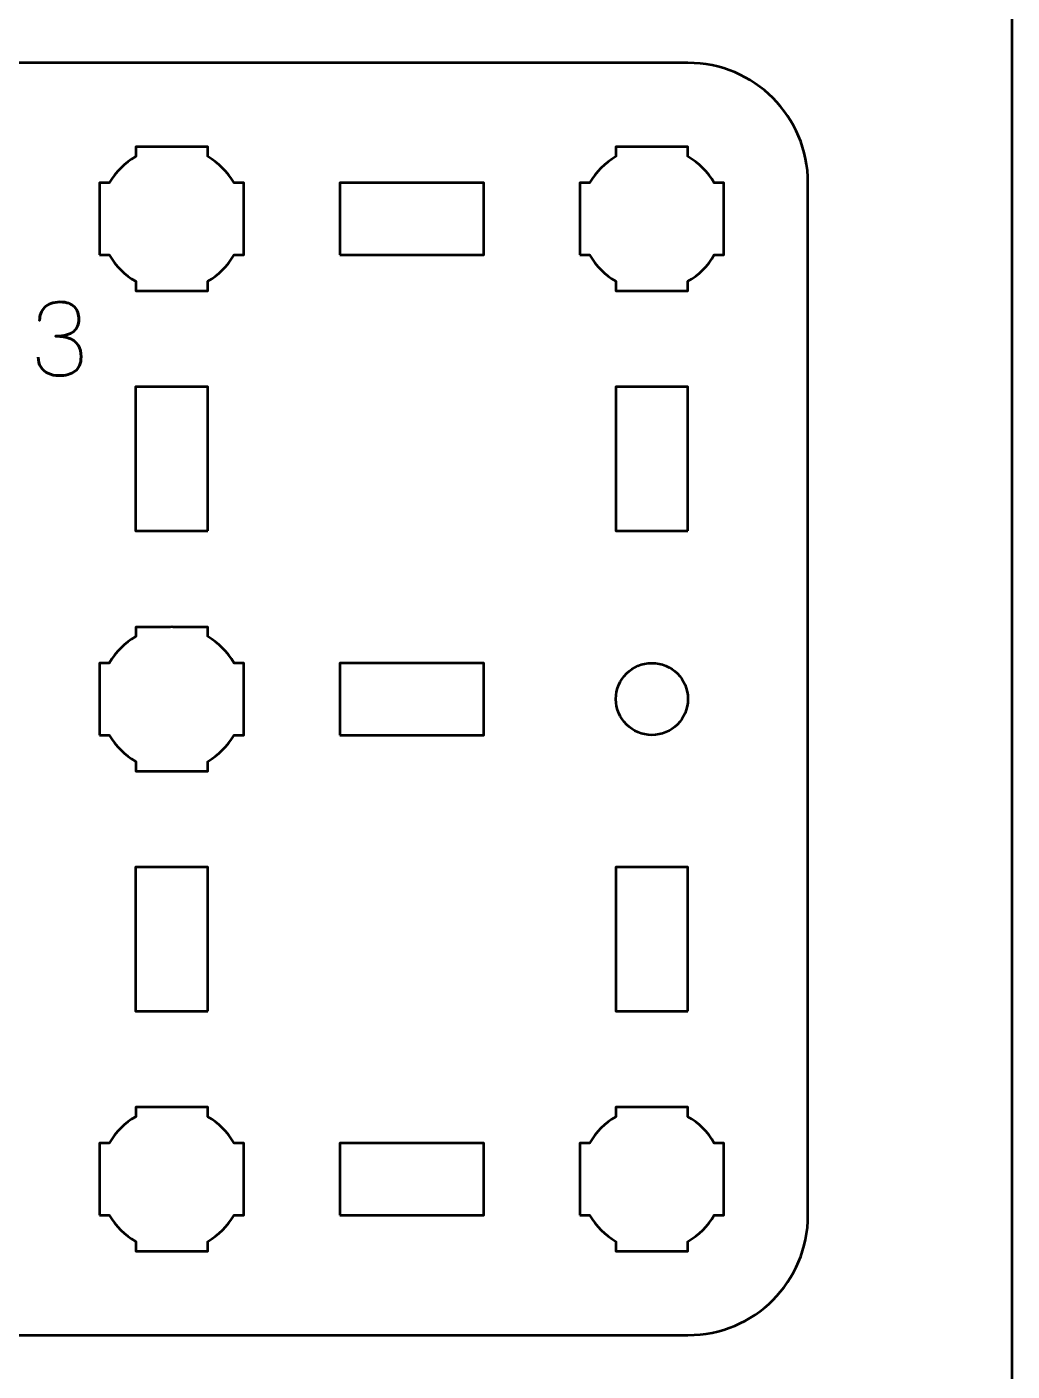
# Model space of a CAD drawing. Header units: centimetres. Extents: x -21 to 0, y -29.7 to 0.
# Drawn here: x -4.1 to 0, y -15.46 to -9.86 of the extents above; entities that cross this region are included whole.
import ezdxf

# ---------------------------------------------------------------- set-up
doc = ezdxf.new("R2010")
doc.units = ezdxf.units.CM
doc.header["$MEASUREMENT"] = 0
doc.layers.add('Layer 1', color=7, linetype='Continuous')

msp = doc.modelspace()

# ---------------------------------------------------------------- linework, layer by layer
at = {"layer": 'Layer 1', "lineweight": 53}
msp.add_ellipse((-1.5, -12.66228), major_axis=(0, 0.15), ratio=1, dxfattribs=at)
at = {"layer": 'Layer 1', "color": 1, "lineweight": 53}
msp.add_open_spline([(-21.00003, -29.19995), (-21.00003, -29.19995), (-21.00003, -2.89992), (-21.00003, -2.89992), (-21.00003, -2.89992), (-21.00003, -2.81709), (-20.93286, -2.74992), (-20.85003, -2.74992), (-20.85003, -2.74992), (-20.7672, -2.74992), (-20.70003, -2.68275), (-20.70003, -2.59992), (-20.70003, -2.59992), (-20.70003, -2.51709), (-20.7672, -2.44992), (-20.85003, -2.44992), (-20.85003, -2.44992), (-20.93286, -2.44992), (-21.00003, -2.38275), (-21.00003, -2.29992), (-21.00003, -2.29992), (-21.00003, -2.21709), (-20.93286, -2.14992), (-20.85003, -2.14992), (-20.85003, -2.14992), (-20.7672, -2.14992), (-20.70003, -2.08275), (-20.70003, -1.99992), (-20.70003, -1.99992), (-20.70003, -1.91709), (-20.7672, -1.84992), (-20.85003, -1.84992), (-20.85003, -1.84992), (-20.93286, -1.84992), (-21.00003, -1.78275), (-21.00003, -1.69992), (-21.00003, -1.69992), (-21.00003, -1.61709), (-20.93286, -1.54992), (-20.85003, -1.54992), (-20.85003, -1.54992), (-20.7672, -1.54992), (-20.70003, -1.48275), (-20.70003, -1.39992), (-20.70003, -1.39992), (-20.70003, -1.31709), (-20.7672, -1.24992), (-20.85003, -1.24992), (-20.85003, -1.24992), (-20.93286, -1.24992), (-21.00003, -1.18275), (-21.00003, -1.09992), (-21.00003, -1.09992), (-21.00003, -1.09992), (-21.00003, -0.49992), (-21.00003, -0.49992), (-21.00003, -0.49992), (-21.00003, -0.22295), (-20.77694, 0.00004), (-20.49994, 0.00004), (-20.49994, 0.00004), (-20.49994, 0.00004), (-0.50008, 0.00004), (-0.50008, 0.00004), (-0.50008, 0.00004), (-0.22294, 0.00004), (0.00002, -0.22295), (0.00002, -0.49992), (0.00002, -0.49992), (0.00002, -0.49992), (0.00002, -29.19995), (0.00002, -29.19995), (0.00002, -29.19995), (0.00002, -29.47695), (-0.22294, -29.70004), (-0.50008, -29.70004), (-0.50008, -29.70004), (-0.50008, -29.70004), (-20.49994, -29.70004), (-20.49994, -29.70004), (-20.49994, -29.70004), (-20.77694, -29.70004), (-21.00003, -29.47695), (-21.00003, -29.19995)], degree=3, knots=[0, 0, 0, 0, 0.047619, 0.047619, 0.047619, 0.047619, 0.0952381, 0.0952381, 0.0952381, 0.0952381, 0.1428571, 0.1428571, 0.1428571, 0.1428571, 0.1904762, 0.1904762, 0.1904762, 0.1904762, 0.2380952, 0.2380952, 0.2380952, 0.2380952, 0.2857143, 0.2857143, 0.2857143, 0.2857143, 0.3333333, 0.3333333, 0.3333333, 0.3333333, 0.3809524, 0.3809524, 0.3809524, 0.3809524, 0.4285714, 0.4285714, 0.4285714, 0.4285714, 0.4761905, 0.4761905, 0.4761905, 0.4761905, 0.5238095, 0.5238095, 0.5238095, 0.5238095, 0.5714286, 0.5714286, 0.5714286, 0.5714286, 0.6190476, 0.6190476, 0.6190476, 0.6190476, 0.6666667, 0.6666667, 0.6666667, 0.6666667, 0.7142857, 0.7142857, 0.7142857, 0.7142857, 0.7619048, 0.7619048, 0.7619048, 0.7619048, 0.8095238, 0.8095238, 0.8095238, 0.8095238, 0.8571429, 0.8571429, 0.8571429, 0.8571429, 0.9047619, 0.9047619, 0.9047619, 0.9047619, 0.952381, 0.952381, 0.952381, 0.952381, 1, 1, 1, 1], dxfattribs=at)
at = {"layer": 'Layer 1', "color": 3, "lineweight": 53}
msp.add_open_spline([(-0.85004, -14.81233), (-0.85012, -15.08939), (-1.07319, -15.31227), (-1.35014, -15.31227), (-1.35014, -15.31227), (-4.11673, -15.31227), (-6.88335, -15.31227), (-9.64994, -15.31227), (-9.64994, -15.31227), (-9.92694, -15.31227), (-10.15004, -15.08918), (-10.15004, -14.81218), (-10.15004, -14.81218), (-10.15004, -14.81218), (-10.15004, -10.51232), (-10.15004, -10.51232), (-10.15004, -10.51232), (-10.15004, -10.23519), (-9.92694, -10.01223), (-9.64994, -10.01223), (-9.64994, -10.01223), (-6.88335, -10.01223), (-4.11673, -10.01223), (-1.35014, -10.01223), (-1.35014, -10.01223), (-1.07314, -10.01223), (-0.85004, -10.23532), (-0.85004, -10.51232), (-0.85004, -10.51232), (-0.85004, -10.51232), (-0.85004, -14.81233), (-0.85004, -14.81233)], degree=3, knots=[0, 0, 0, 0, 0.125, 0.125, 0.125, 0.125, 0.25, 0.25, 0.25, 0.25, 0.375, 0.375, 0.375, 0.375, 0.5, 0.5, 0.5, 0.5, 0.625, 0.625, 0.625, 0.625, 0.75, 0.75, 0.75, 0.75, 0.875, 0.875, 0.875, 0.875, 1, 1, 1, 1], dxfattribs=at)
at = {"layer": 'Layer 1', "lineweight": 53}
for points, knots in [([(-3.79999, -10.81232), (-3.79999, -10.81232), (-3.79999, -10.6638), (-3.79999, -10.6638), (-3.79999, -10.6638), (-3.79999, -10.6638), (-3.80001, -10.66225), (-3.80001, -10.66225), (-3.80001, -10.66225), (-3.80001, -10.66225), (-3.79999, -10.6607), (-3.79999, -10.6607), (-3.79999, -10.6607), (-3.79999, -10.6607), (-3.79999, -10.51232), (-3.79999, -10.51232), (-3.79999, -10.51232), (-3.79999, -10.51232), (-3.7599, -10.51232), (-3.7599, -10.51232), (-3.7599, -10.51232), (-3.73355, -10.46675), (-3.69555, -10.42877), (-3.65, -10.40241), (-3.65, -10.40241), (-3.65, -10.40241), (-3.65, -10.36232), (-3.65, -10.36232), (-3.65, -10.36232), (-3.65, -10.36232), (-3.50595, -10.36232), (-3.50595, -10.36232), (-3.50595, -10.36232), (-3.50595, -10.36232), (-3.50001, -10.36226), (-3.50001, -10.36226), (-3.50001, -10.36226), (-3.50001, -10.36226), (-3.49407, -10.36232), (-3.49407, -10.36232), (-3.49407, -10.36232), (-3.49407, -10.36232), (-3.35, -10.36232), (-3.35, -10.36232), (-3.35, -10.36232), (-3.35, -10.36232), (-3.35, -10.40239), (-3.35, -10.40239), (-3.35, -10.40239), (-3.30443, -10.42875), (-3.26644, -10.46674), (-3.2401, -10.51232), (-3.2401, -10.51232), (-3.2401, -10.51232), (-3.2, -10.51232), (-3.2, -10.51232), (-3.2, -10.51232), (-3.2, -10.51232), (-3.2, -10.81232), (-3.2, -10.81232), (-3.2, -10.81232), (-3.2, -10.81232), (-3.24019, -10.81232), (-3.24019, -10.81232), (-3.24019, -10.81232), (-3.26653, -10.85782), (-3.30449, -10.89576), (-3.35, -10.9221), (-3.35, -10.9221), (-3.35, -10.9221), (-3.35, -10.96231), (-3.35, -10.96231), (-3.35, -10.96231), (-3.35, -10.96231), (-3.65, -10.96231), (-3.65, -10.96231), (-3.65, -10.96231), (-3.65, -10.96231), (-3.65, -10.92208), (-3.65, -10.92208), (-3.65, -10.92208), (-3.6955, -10.89574), (-3.73346, -10.85781), (-3.7598, -10.81232), (-3.7598, -10.81232), (-3.7598, -10.81232), (-3.79999, -10.81232), (-3.79999, -10.81232)], [0, 0, 0, 0, 0.0454545, 0.0454545, 0.0454545, 0.0454545, 0.0909091, 0.0909091, 0.0909091, 0.0909091, 0.1363636, 0.1363636, 0.1363636, 0.1363636, 0.1818182, 0.1818182, 0.1818182, 0.1818182, 0.2272727, 0.2272727, 0.2272727, 0.2272727, 0.2727273, 0.2727273, 0.2727273, 0.2727273, 0.3181818, 0.3181818, 0.3181818, 0.3181818, 0.3636364, 0.3636364, 0.3636364, 0.3636364, 0.4090909, 0.4090909, 0.4090909, 0.4090909, 0.4545455, 0.4545455, 0.4545455, 0.4545455, 0.5, 0.5, 0.5, 0.5, 0.5454545, 0.5454545, 0.5454545, 0.5454545, 0.5909091, 0.5909091, 0.5909091, 0.5909091, 0.6363636, 0.6363636, 0.6363636, 0.6363636, 0.6818182, 0.6818182, 0.6818182, 0.6818182, 0.7272727, 0.7272727, 0.7272727, 0.7272727, 0.7727273, 0.7727273, 0.7727273, 0.7727273, 0.8181818, 0.8181818, 0.8181818, 0.8181818, 0.8636364, 0.8636364, 0.8636364, 0.8636364, 0.9090909, 0.9090909, 0.9090909, 0.9090909, 0.9545455, 0.9545455, 0.9545455, 0.9545455, 1, 1, 1, 1]), ([(-1.79999, -10.81232), (-1.79999, -10.81232), (-1.79999, -10.6638), (-1.79999, -10.6638), (-1.79999, -10.6638), (-1.79999, -10.6638), (-1.80001, -10.66225), (-1.80001, -10.66225), (-1.80001, -10.66225), (-1.80001, -10.66225), (-1.79999, -10.6607), (-1.79999, -10.6607), (-1.79999, -10.6607), (-1.79999, -10.6607), (-1.79999, -10.51232), (-1.79999, -10.51232), (-1.79999, -10.51232), (-1.79999, -10.51232), (-1.7599, -10.51232), (-1.7599, -10.51232), (-1.7599, -10.51232), (-1.73355, -10.46675), (-1.69555, -10.42877), (-1.65, -10.40241), (-1.65, -10.40241), (-1.65, -10.40241), (-1.65, -10.36232), (-1.65, -10.36232), (-1.65, -10.36232), (-1.65, -10.36232), (-1.50595, -10.36232), (-1.50595, -10.36232), (-1.50595, -10.36232), (-1.50595, -10.36232), (-1.50001, -10.36226), (-1.50001, -10.36226), (-1.50001, -10.36226), (-1.50001, -10.36226), (-1.49407, -10.36232), (-1.49407, -10.36232), (-1.49407, -10.36232), (-1.49407, -10.36232), (-1.35, -10.36232), (-1.35, -10.36232), (-1.35, -10.36232), (-1.35, -10.36232), (-1.35, -10.40239), (-1.35, -10.40239), (-1.35, -10.40239), (-1.30443, -10.42875), (-1.26644, -10.46674), (-1.2401, -10.51232), (-1.2401, -10.51232), (-1.2401, -10.51232), (-1.2, -10.51232), (-1.2, -10.51232), (-1.2, -10.51232), (-1.2, -10.51232), (-1.2, -10.81232), (-1.2, -10.81232), (-1.2, -10.81232), (-1.2, -10.81232), (-1.24019, -10.81232), (-1.24019, -10.81232), (-1.24019, -10.81232), (-1.26653, -10.85782), (-1.30449, -10.89576), (-1.35, -10.9221), (-1.35, -10.9221), (-1.35, -10.9221), (-1.35, -10.96231), (-1.35, -10.96231), (-1.35, -10.96231), (-1.35, -10.96231), (-1.65, -10.96231), (-1.65, -10.96231), (-1.65, -10.96231), (-1.65, -10.96231), (-1.65, -10.92208), (-1.65, -10.92208), (-1.65, -10.92208), (-1.6955, -10.89574), (-1.73346, -10.85781), (-1.7598, -10.81232), (-1.7598, -10.81232), (-1.7598, -10.81232), (-1.79999, -10.81232), (-1.79999, -10.81232)], [0, 0, 0, 0, 0.0454545, 0.0454545, 0.0454545, 0.0454545, 0.0909091, 0.0909091, 0.0909091, 0.0909091, 0.1363636, 0.1363636, 0.1363636, 0.1363636, 0.1818182, 0.1818182, 0.1818182, 0.1818182, 0.2272727, 0.2272727, 0.2272727, 0.2272727, 0.2727273, 0.2727273, 0.2727273, 0.2727273, 0.3181818, 0.3181818, 0.3181818, 0.3181818, 0.3636364, 0.3636364, 0.3636364, 0.3636364, 0.4090909, 0.4090909, 0.4090909, 0.4090909, 0.4545455, 0.4545455, 0.4545455, 0.4545455, 0.5, 0.5, 0.5, 0.5, 0.5454545, 0.5454545, 0.5454545, 0.5454545, 0.5909091, 0.5909091, 0.5909091, 0.5909091, 0.6363636, 0.6363636, 0.6363636, 0.6363636, 0.6818182, 0.6818182, 0.6818182, 0.6818182, 0.7272727, 0.7272727, 0.7272727, 0.7272727, 0.7727273, 0.7727273, 0.7727273, 0.7727273, 0.8181818, 0.8181818, 0.8181818, 0.8181818, 0.8636364, 0.8636364, 0.8636364, 0.8636364, 0.9090909, 0.9090909, 0.9090909, 0.9090909, 0.9545455, 0.9545455, 0.9545455, 0.9545455, 1, 1, 1, 1]), ([(-2.79999, -10.81232), (-2.79999, -10.81232), (-2.79999, -10.51232), (-2.79999, -10.51232), (-2.79999, -10.51232), (-2.79999, -10.51232), (-2.2, -10.51232), (-2.2, -10.51232), (-2.2, -10.51232), (-2.2, -10.51232), (-2.2, -10.81232), (-2.2, -10.81232), (-2.2, -10.81232), (-2.2, -10.81232), (-2.79999, -10.81232), (-2.79999, -10.81232)], [0, 0, 0, 0, 0.25, 0.25, 0.25, 0.25, 0.5, 0.5, 0.5, 0.5, 0.75, 0.75, 0.75, 0.75, 1, 1, 1, 1]), ([(-3.35009, -11.96232), (-3.35009, -11.96232), (-3.6501, -11.96232), (-3.6501, -11.96232), (-3.6501, -11.96232), (-3.6501, -11.96232), (-3.6501, -11.36233), (-3.6501, -11.36233), (-3.6501, -11.36233), (-3.6501, -11.36233), (-3.35009, -11.36233), (-3.35009, -11.36233), (-3.35009, -11.36233), (-3.35009, -11.36233), (-3.35009, -11.96232), (-3.35009, -11.96232)], [0, 0, 0, 0, 0.25, 0.25, 0.25, 0.25, 0.5, 0.5, 0.5, 0.5, 0.75, 0.75, 0.75, 0.75, 1, 1, 1, 1]), ([(-1.35009, -11.96232), (-1.35009, -11.96232), (-1.6501, -11.96232), (-1.6501, -11.96232), (-1.6501, -11.96232), (-1.6501, -11.96232), (-1.6501, -11.36233), (-1.6501, -11.36233), (-1.6501, -11.36233), (-1.6501, -11.36233), (-1.35009, -11.36233), (-1.35009, -11.36233), (-1.35009, -11.36233), (-1.35009, -11.36233), (-1.35009, -11.96232), (-1.35009, -11.96232)], [0, 0, 0, 0, 0.25, 0.25, 0.25, 0.25, 0.5, 0.5, 0.5, 0.5, 0.75, 0.75, 0.75, 0.75, 1, 1, 1, 1]), ([(-3.79999, -12.81232), (-3.79999, -12.81232), (-3.79999, -12.6638), (-3.79999, -12.6638), (-3.79999, -12.6638), (-3.79999, -12.6638), (-3.80001, -12.66225), (-3.80001, -12.66225), (-3.80001, -12.66225), (-3.80001, -12.66225), (-3.79999, -12.6607), (-3.79999, -12.6607), (-3.79999, -12.6607), (-3.79999, -12.6607), (-3.79999, -12.51232), (-3.79999, -12.51232), (-3.79999, -12.51232), (-3.79999, -12.51232), (-3.7599, -12.51232), (-3.7599, -12.51232), (-3.7599, -12.51232), (-3.73355, -12.46675), (-3.69555, -12.42877), (-3.65, -12.40241), (-3.65, -12.40241), (-3.65, -12.40241), (-3.65, -12.36232), (-3.65, -12.36232), (-3.65, -12.36232), (-3.65, -12.36232), (-3.50595, -12.36232), (-3.50595, -12.36232), (-3.50595, -12.36232), (-3.50595, -12.36232), (-3.50001, -12.36226), (-3.50001, -12.36226), (-3.50001, -12.36226), (-3.50001, -12.36226), (-3.49407, -12.36232), (-3.49407, -12.36232), (-3.49407, -12.36232), (-3.49407, -12.36232), (-3.35, -12.36232), (-3.35, -12.36232), (-3.35, -12.36232), (-3.35, -12.36232), (-3.35, -12.40239), (-3.35, -12.40239), (-3.35, -12.40239), (-3.30443, -12.42875), (-3.26644, -12.46674), (-3.2401, -12.51232), (-3.2401, -12.51232), (-3.2401, -12.51232), (-3.2, -12.51232), (-3.2, -12.51232), (-3.2, -12.51232), (-3.2, -12.51232), (-3.2, -12.81232), (-3.2, -12.81232), (-3.2, -12.81232), (-3.2, -12.81232), (-3.24019, -12.81232), (-3.24019, -12.81232), (-3.24019, -12.81232), (-3.26653, -12.85782), (-3.30449, -12.89576), (-3.35, -12.9221), (-3.35, -12.9221), (-3.35, -12.9221), (-3.35, -12.96231), (-3.35, -12.96231), (-3.35, -12.96231), (-3.35, -12.96231), (-3.65, -12.96231), (-3.65, -12.96231), (-3.65, -12.96231), (-3.65, -12.96231), (-3.65, -12.92208), (-3.65, -12.92208), (-3.65, -12.92208), (-3.6955, -12.89574), (-3.73346, -12.85781), (-3.7598, -12.81232), (-3.7598, -12.81232), (-3.7598, -12.81232), (-3.79999, -12.81232), (-3.79999, -12.81232)], [0, 0, 0, 0, 0.0454545, 0.0454545, 0.0454545, 0.0454545, 0.0909091, 0.0909091, 0.0909091, 0.0909091, 0.1363636, 0.1363636, 0.1363636, 0.1363636, 0.1818182, 0.1818182, 0.1818182, 0.1818182, 0.2272727, 0.2272727, 0.2272727, 0.2272727, 0.2727273, 0.2727273, 0.2727273, 0.2727273, 0.3181818, 0.3181818, 0.3181818, 0.3181818, 0.3636364, 0.3636364, 0.3636364, 0.3636364, 0.4090909, 0.4090909, 0.4090909, 0.4090909, 0.4545455, 0.4545455, 0.4545455, 0.4545455, 0.5, 0.5, 0.5, 0.5, 0.5454545, 0.5454545, 0.5454545, 0.5454545, 0.5909091, 0.5909091, 0.5909091, 0.5909091, 0.6363636, 0.6363636, 0.6363636, 0.6363636, 0.6818182, 0.6818182, 0.6818182, 0.6818182, 0.7272727, 0.7272727, 0.7272727, 0.7272727, 0.7727273, 0.7727273, 0.7727273, 0.7727273, 0.8181818, 0.8181818, 0.8181818, 0.8181818, 0.8636364, 0.8636364, 0.8636364, 0.8636364, 0.9090909, 0.9090909, 0.9090909, 0.9090909, 0.9545455, 0.9545455, 0.9545455, 0.9545455, 1, 1, 1, 1]), ([(-2.79999, -12.81232), (-2.79999, -12.81232), (-2.79999, -12.51232), (-2.79999, -12.51232), (-2.79999, -12.51232), (-2.79999, -12.51232), (-2.2, -12.51232), (-2.2, -12.51232), (-2.2, -12.51232), (-2.2, -12.51232), (-2.2, -12.81232), (-2.2, -12.81232), (-2.2, -12.81232), (-2.2, -12.81232), (-2.79999, -12.81232), (-2.79999, -12.81232)], [0, 0, 0, 0, 0.25, 0.25, 0.25, 0.25, 0.5, 0.5, 0.5, 0.5, 0.75, 0.75, 0.75, 0.75, 1, 1, 1, 1]), ([(-3.35009, -13.96232), (-3.35009, -13.96232), (-3.6501, -13.96232), (-3.6501, -13.96232), (-3.6501, -13.96232), (-3.6501, -13.96232), (-3.6501, -13.36233), (-3.6501, -13.36233), (-3.6501, -13.36233), (-3.6501, -13.36233), (-3.35009, -13.36233), (-3.35009, -13.36233), (-3.35009, -13.36233), (-3.35009, -13.36233), (-3.35009, -13.96232), (-3.35009, -13.96232)], [0, 0, 0, 0, 0.25, 0.25, 0.25, 0.25, 0.5, 0.5, 0.5, 0.5, 0.75, 0.75, 0.75, 0.75, 1, 1, 1, 1]), ([(-1.35009, -13.96232), (-1.35009, -13.96232), (-1.6501, -13.96232), (-1.6501, -13.96232), (-1.6501, -13.96232), (-1.6501, -13.96232), (-1.6501, -13.36233), (-1.6501, -13.36233), (-1.6501, -13.36233), (-1.6501, -13.36233), (-1.35009, -13.36233), (-1.35009, -13.36233), (-1.35009, -13.36233), (-1.35009, -13.36233), (-1.35009, -13.96232), (-1.35009, -13.96232)], [0, 0, 0, 0, 0.25, 0.25, 0.25, 0.25, 0.5, 0.5, 0.5, 0.5, 0.75, 0.75, 0.75, 0.75, 1, 1, 1, 1]), ([(-3.79999, -14.81232), (-3.79999, -14.81232), (-3.79999, -14.6638), (-3.79999, -14.6638), (-3.79999, -14.6638), (-3.79999, -14.6638), (-3.80001, -14.66225), (-3.80001, -14.66225), (-3.80001, -14.66225), (-3.80001, -14.66225), (-3.79999, -14.6607), (-3.79999, -14.6607), (-3.79999, -14.6607), (-3.79999, -14.6607), (-3.79999, -14.51232), (-3.79999, -14.51232), (-3.79999, -14.51232), (-3.79999, -14.51232), (-3.7599, -14.51232), (-3.7599, -14.51232), (-3.7599, -14.51232), (-3.73355, -14.46675), (-3.69555, -14.42877), (-3.65, -14.40241), (-3.65, -14.40241), (-3.65, -14.40241), (-3.65, -14.36232), (-3.65, -14.36232), (-3.65, -14.36232), (-3.65, -14.36232), (-3.50595, -14.36232), (-3.50595, -14.36232), (-3.50595, -14.36232), (-3.50595, -14.36232), (-3.50001, -14.36226), (-3.50001, -14.36226), (-3.50001, -14.36226), (-3.50001, -14.36226), (-3.49407, -14.36232), (-3.49407, -14.36232), (-3.49407, -14.36232), (-3.49407, -14.36232), (-3.35, -14.36232), (-3.35, -14.36232), (-3.35, -14.36232), (-3.35, -14.36232), (-3.35, -14.40239), (-3.35, -14.40239), (-3.35, -14.40239), (-3.30443, -14.42875), (-3.26644, -14.46674), (-3.2401, -14.51232), (-3.2401, -14.51232), (-3.2401, -14.51232), (-3.2, -14.51232), (-3.2, -14.51232), (-3.2, -14.51232), (-3.2, -14.51232), (-3.2, -14.81232), (-3.2, -14.81232), (-3.2, -14.81232), (-3.2, -14.81232), (-3.24019, -14.81232), (-3.24019, -14.81232), (-3.24019, -14.81232), (-3.26653, -14.85782), (-3.30449, -14.89576), (-3.35, -14.9221), (-3.35, -14.9221), (-3.35, -14.9221), (-3.35, -14.96231), (-3.35, -14.96231), (-3.35, -14.96231), (-3.35, -14.96231), (-3.65, -14.96231), (-3.65, -14.96231), (-3.65, -14.96231), (-3.65, -14.96231), (-3.65, -14.92208), (-3.65, -14.92208), (-3.65, -14.92208), (-3.6955, -14.89574), (-3.73346, -14.85781), (-3.7598, -14.81232), (-3.7598, -14.81232), (-3.7598, -14.81232), (-3.79999, -14.81232), (-3.79999, -14.81232)], [0, 0, 0, 0, 0.0454545, 0.0454545, 0.0454545, 0.0454545, 0.0909091, 0.0909091, 0.0909091, 0.0909091, 0.1363636, 0.1363636, 0.1363636, 0.1363636, 0.1818182, 0.1818182, 0.1818182, 0.1818182, 0.2272727, 0.2272727, 0.2272727, 0.2272727, 0.2727273, 0.2727273, 0.2727273, 0.2727273, 0.3181818, 0.3181818, 0.3181818, 0.3181818, 0.3636364, 0.3636364, 0.3636364, 0.3636364, 0.4090909, 0.4090909, 0.4090909, 0.4090909, 0.4545455, 0.4545455, 0.4545455, 0.4545455, 0.5, 0.5, 0.5, 0.5, 0.5454545, 0.5454545, 0.5454545, 0.5454545, 0.5909091, 0.5909091, 0.5909091, 0.5909091, 0.6363636, 0.6363636, 0.6363636, 0.6363636, 0.6818182, 0.6818182, 0.6818182, 0.6818182, 0.7272727, 0.7272727, 0.7272727, 0.7272727, 0.7727273, 0.7727273, 0.7727273, 0.7727273, 0.8181818, 0.8181818, 0.8181818, 0.8181818, 0.8636364, 0.8636364, 0.8636364, 0.8636364, 0.9090909, 0.9090909, 0.9090909, 0.9090909, 0.9545455, 0.9545455, 0.9545455, 0.9545455, 1, 1, 1, 1]), ([(-1.79999, -14.81232), (-1.79999, -14.81232), (-1.79999, -14.6638), (-1.79999, -14.6638), (-1.79999, -14.6638), (-1.79999, -14.6638), (-1.80001, -14.66225), (-1.80001, -14.66225), (-1.80001, -14.66225), (-1.80001, -14.66225), (-1.79999, -14.6607), (-1.79999, -14.6607), (-1.79999, -14.6607), (-1.79999, -14.6607), (-1.79999, -14.51232), (-1.79999, -14.51232), (-1.79999, -14.51232), (-1.79999, -14.51232), (-1.7599, -14.51232), (-1.7599, -14.51232), (-1.7599, -14.51232), (-1.73355, -14.46675), (-1.69555, -14.42877), (-1.65, -14.40241), (-1.65, -14.40241), (-1.65, -14.40241), (-1.65, -14.36232), (-1.65, -14.36232), (-1.65, -14.36232), (-1.65, -14.36232), (-1.50595, -14.36232), (-1.50595, -14.36232), (-1.50595, -14.36232), (-1.50595, -14.36232), (-1.50001, -14.36226), (-1.50001, -14.36226), (-1.50001, -14.36226), (-1.50001, -14.36226), (-1.49407, -14.36232), (-1.49407, -14.36232), (-1.49407, -14.36232), (-1.49407, -14.36232), (-1.35, -14.36232), (-1.35, -14.36232), (-1.35, -14.36232), (-1.35, -14.36232), (-1.35, -14.40239), (-1.35, -14.40239), (-1.35, -14.40239), (-1.30443, -14.42875), (-1.26644, -14.46674), (-1.2401, -14.51232), (-1.2401, -14.51232), (-1.2401, -14.51232), (-1.2, -14.51232), (-1.2, -14.51232), (-1.2, -14.51232), (-1.2, -14.51232), (-1.2, -14.81232), (-1.2, -14.81232), (-1.2, -14.81232), (-1.2, -14.81232), (-1.24019, -14.81232), (-1.24019, -14.81232), (-1.24019, -14.81232), (-1.26653, -14.85782), (-1.30449, -14.89576), (-1.35, -14.9221), (-1.35, -14.9221), (-1.35, -14.9221), (-1.35, -14.96231), (-1.35, -14.96231), (-1.35, -14.96231), (-1.35, -14.96231), (-1.65, -14.96231), (-1.65, -14.96231), (-1.65, -14.96231), (-1.65, -14.96231), (-1.65, -14.92208), (-1.65, -14.92208), (-1.65, -14.92208), (-1.6955, -14.89574), (-1.73346, -14.85781), (-1.7598, -14.81232), (-1.7598, -14.81232), (-1.7598, -14.81232), (-1.79999, -14.81232), (-1.79999, -14.81232)], [0, 0, 0, 0, 0.0454545, 0.0454545, 0.0454545, 0.0454545, 0.0909091, 0.0909091, 0.0909091, 0.0909091, 0.1363636, 0.1363636, 0.1363636, 0.1363636, 0.1818182, 0.1818182, 0.1818182, 0.1818182, 0.2272727, 0.2272727, 0.2272727, 0.2272727, 0.2727273, 0.2727273, 0.2727273, 0.2727273, 0.3181818, 0.3181818, 0.3181818, 0.3181818, 0.3636364, 0.3636364, 0.3636364, 0.3636364, 0.4090909, 0.4090909, 0.4090909, 0.4090909, 0.4545455, 0.4545455, 0.4545455, 0.4545455, 0.5, 0.5, 0.5, 0.5, 0.5454545, 0.5454545, 0.5454545, 0.5454545, 0.5909091, 0.5909091, 0.5909091, 0.5909091, 0.6363636, 0.6363636, 0.6363636, 0.6363636, 0.6818182, 0.6818182, 0.6818182, 0.6818182, 0.7272727, 0.7272727, 0.7272727, 0.7272727, 0.7727273, 0.7727273, 0.7727273, 0.7727273, 0.8181818, 0.8181818, 0.8181818, 0.8181818, 0.8636364, 0.8636364, 0.8636364, 0.8636364, 0.9090909, 0.9090909, 0.9090909, 0.9090909, 0.9545455, 0.9545455, 0.9545455, 0.9545455, 1, 1, 1, 1]), ([(-2.79999, -14.81232), (-2.79999, -14.81232), (-2.79999, -14.51232), (-2.79999, -14.51232), (-2.79999, -14.51232), (-2.79999, -14.51232), (-2.2, -14.51232), (-2.2, -14.51232), (-2.2, -14.51232), (-2.2, -14.51232), (-2.2, -14.81232), (-2.2, -14.81232), (-2.2, -14.81232), (-2.2, -14.81232), (-2.79999, -14.81232), (-2.79999, -14.81232)], [0, 0, 0, 0, 0.25, 0.25, 0.25, 0.25, 0.5, 0.5, 0.5, 0.5, 0.75, 0.75, 0.75, 0.75, 1, 1, 1, 1])]:
    msp.add_open_spline(points, degree=3, knots=knots, dxfattribs=at)
at = {"layer": 'Layer 1', "color": 5, "lineweight": 53}
msp.add_open_spline([(-4.05601, -11.23847), (-4.05594, -11.25371), (-4.05241, -11.26697), (-4.04543, -11.27847), (-4.04543, -11.27847), (-4.03844, -11.2899), (-4.02849, -11.29886), (-4.01551, -11.30528), (-4.01551, -11.30528), (-4.00253, -11.3117), (-3.98694, -11.31495), (-3.9688, -11.31509), (-3.9688, -11.31509), (-3.95519, -11.31509), (-3.94284, -11.31368), (-3.93162, -11.31072), (-3.93162, -11.31072), (-3.92047, -11.30775), (-3.91088, -11.30317), (-3.90276, -11.29689), (-3.90276, -11.29689), (-3.89465, -11.29061), (-3.88844, -11.28249), (-3.884, -11.27262), (-3.884, -11.27262), (-3.87962, -11.26267), (-3.87744, -11.25074), (-3.87737, -11.23677), (-3.87737, -11.23677), (-3.87729, -11.21815), (-3.8811, -11.20241), (-3.88865, -11.18964), (-3.88865, -11.18964), (-3.8962, -11.17687), (-3.90792, -11.16728), (-3.92365, -11.16072), (-3.92365, -11.16072), (-3.93938, -11.15415), (-3.95956, -11.15084), (-3.98404, -11.15084), (-3.98404, -11.15084), (-3.96577, -11.15091), (-3.95046, -11.14922), (-3.93797, -11.14576), (-3.93797, -11.14576), (-3.92555, -11.1423), (-3.91561, -11.13743), (-3.90813, -11.13108), (-3.90813, -11.13108), (-3.90065, -11.1248), (-3.89522, -11.11732), (-3.89197, -11.10872), (-3.89197, -11.10872), (-3.88865, -11.10018), (-3.88703, -11.0908), (-3.8871, -11.08057), (-3.8871, -11.08057), (-3.88703, -11.07033), (-3.88844, -11.06088), (-3.89126, -11.05213), (-3.89126, -11.05213), (-3.89402, -11.04338), (-3.89853, -11.03569), (-3.90467, -11.02913), (-3.90467, -11.02913), (-3.91081, -11.02257), (-3.91892, -11.01742), (-3.92887, -11.01375), (-3.92887, -11.01375), (-3.93889, -11.01008), (-3.9511, -11.00825), (-3.96542, -11.00818), (-3.96542, -11.00818), (-3.97967, -11.00825), (-3.99216, -11.01036), (-4.00274, -11.01446), (-4.00274, -11.01446), (-4.0134, -11.01855), (-4.02214, -11.02412), (-4.0292, -11.03125), (-4.0292, -11.03125), (-4.03618, -11.03837), (-4.04141, -11.04649), (-4.04486, -11.05566), (-4.04486, -11.05566), (-4.04839, -11.06483), (-4.05008, -11.07457), (-4.05008, -11.0848), (-4.05008, -11.0848), (-4.05008, -11.07457), (-4.04839, -11.06483), (-4.04486, -11.05566), (-4.04486, -11.05566), (-4.04141, -11.04649), (-4.03618, -11.03837), (-4.0292, -11.03125), (-4.0292, -11.03125), (-4.02214, -11.02412), (-4.0134, -11.01855), (-4.00274, -11.01446), (-4.00274, -11.01446), (-3.99216, -11.01036), (-3.97967, -11.00825), (-3.96542, -11.00818), (-3.96542, -11.00818), (-3.9511, -11.00825), (-3.93889, -11.01008), (-3.92887, -11.01375), (-3.92887, -11.01375), (-3.91892, -11.01742), (-3.91081, -11.02257), (-3.90467, -11.02913), (-3.90467, -11.02913), (-3.89853, -11.03569), (-3.89402, -11.04338), (-3.89126, -11.05213), (-3.89126, -11.05213), (-3.88844, -11.06088), (-3.88703, -11.07033), (-3.8871, -11.08057), (-3.8871, -11.08057), (-3.88703, -11.0908), (-3.88865, -11.10018), (-3.89197, -11.10872), (-3.89197, -11.10872), (-3.89522, -11.11732), (-3.90065, -11.1248), (-3.90813, -11.13108), (-3.90813, -11.13108), (-3.91561, -11.13743), (-3.92555, -11.1423), (-3.93797, -11.14576), (-3.93797, -11.14576), (-3.95046, -11.14922), (-3.96577, -11.15091), (-3.98404, -11.15084), (-3.98404, -11.15084), (-3.95956, -11.15084), (-3.93938, -11.15415), (-3.92365, -11.16072), (-3.92365, -11.16072), (-3.90792, -11.16728), (-3.8962, -11.17687), (-3.88865, -11.18964), (-3.88865, -11.18964), (-3.8811, -11.20241), (-3.87729, -11.21815), (-3.87737, -11.23677), (-3.87737, -11.23677), (-3.87744, -11.25074), (-3.87962, -11.26267), (-3.884, -11.27262), (-3.884, -11.27262), (-3.88844, -11.28249), (-3.89465, -11.29061), (-3.90276, -11.29689), (-3.90276, -11.29689), (-3.91088, -11.30317), (-3.92047, -11.30775), (-3.93162, -11.31072), (-3.93162, -11.31072), (-3.94284, -11.31368), (-3.95519, -11.31509), (-3.9688, -11.31509), (-3.9688, -11.31509), (-3.98694, -11.31495), (-4.00253, -11.3117), (-4.01551, -11.30528), (-4.01551, -11.30528), (-4.02849, -11.29886), (-4.03844, -11.2899), (-4.04543, -11.27847), (-4.04543, -11.27847), (-4.05241, -11.26697), (-4.05594, -11.25371), (-4.05601, -11.23847)], degree=3, knots=[0, 0, 0, 0, 0.0227273, 0.0227273, 0.0227273, 0.0227273, 0.0454545, 0.0454545, 0.0454545, 0.0454545, 0.0681818, 0.0681818, 0.0681818, 0.0681818, 0.0909091, 0.0909091, 0.0909091, 0.0909091, 0.1136364, 0.1136364, 0.1136364, 0.1136364, 0.1363636, 0.1363636, 0.1363636, 0.1363636, 0.1590909, 0.1590909, 0.1590909, 0.1590909, 0.1818182, 0.1818182, 0.1818182, 0.1818182, 0.2045455, 0.2045455, 0.2045455, 0.2045455, 0.2272727, 0.2272727, 0.2272727, 0.2272727, 0.25, 0.25, 0.25, 0.25, 0.2727273, 0.2727273, 0.2727273, 0.2727273, 0.2954545, 0.2954545, 0.2954545, 0.2954545, 0.3181818, 0.3181818, 0.3181818, 0.3181818, 0.3409091, 0.3409091, 0.3409091, 0.3409091, 0.3636364, 0.3636364, 0.3636364, 0.3636364, 0.3863636, 0.3863636, 0.3863636, 0.3863636, 0.4090909, 0.4090909, 0.4090909, 0.4090909, 0.4318182, 0.4318182, 0.4318182, 0.4318182, 0.4545455, 0.4545455, 0.4545455, 0.4545455, 0.4772727, 0.4772727, 0.4772727, 0.4772727, 0.5, 0.5, 0.5, 0.5, 0.5227273, 0.5227273, 0.5227273, 0.5227273, 0.5454545, 0.5454545, 0.5454545, 0.5454545, 0.5681818, 0.5681818, 0.5681818, 0.5681818, 0.5909091, 0.5909091, 0.5909091, 0.5909091, 0.6136364, 0.6136364, 0.6136364, 0.6136364, 0.6363636, 0.6363636, 0.6363636, 0.6363636, 0.6590909, 0.6590909, 0.6590909, 0.6590909, 0.6818182, 0.6818182, 0.6818182, 0.6818182, 0.7045455, 0.7045455, 0.7045455, 0.7045455, 0.7272727, 0.7272727, 0.7272727, 0.7272727, 0.75, 0.75, 0.75, 0.75, 0.7727273, 0.7727273, 0.7727273, 0.7727273, 0.7954545, 0.7954545, 0.7954545, 0.7954545, 0.8181818, 0.8181818, 0.8181818, 0.8181818, 0.8409091, 0.8409091, 0.8409091, 0.8409091, 0.8636364, 0.8636364, 0.8636364, 0.8636364, 0.8863636, 0.8863636, 0.8863636, 0.8863636, 0.9090909, 0.9090909, 0.9090909, 0.9090909, 0.9318182, 0.9318182, 0.9318182, 0.9318182, 0.9545455, 0.9545455, 0.9545455, 0.9545455, 0.9772727, 0.9772727, 0.9772727, 0.9772727, 1, 1, 1, 1], dxfattribs=at)

doc.saveas('drawing.dxf')
